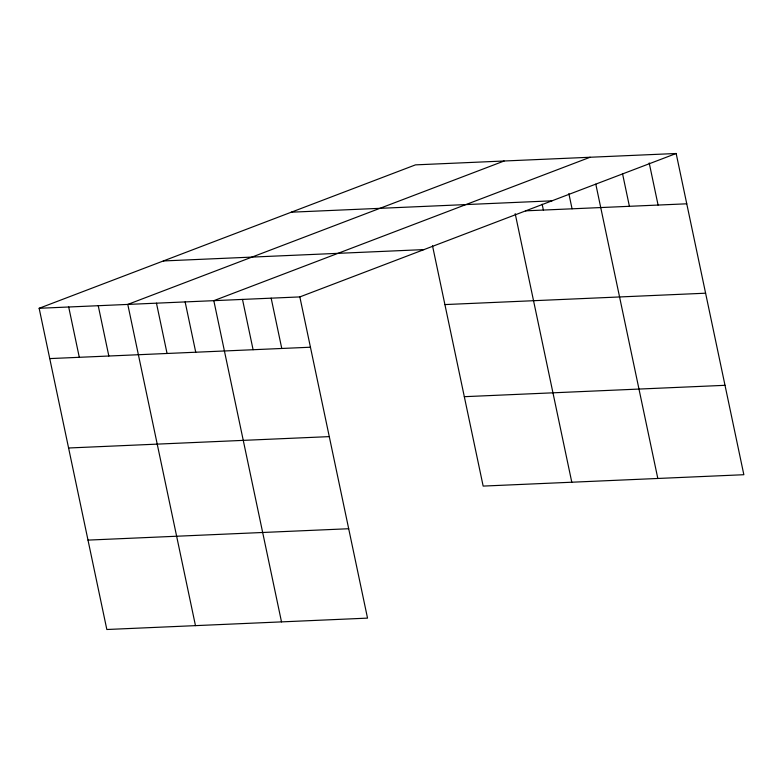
<?xml version="1.0" encoding="UTF-8"?>
<svg xmlns="http://www.w3.org/2000/svg" width="783" height="783" viewBox="0 0 783 783"><rect width="100%" height="100%" fill="white"/><g stroke="black" fill="none" stroke-linecap="round" stroke-linejoin="round"><path stroke-width="1.17" d="M39.15 308.287L299.84 296.914L367.53 618.13L106.84 629.503L39.15 308.287L415.47 164.87L676.16 153.497L743.85 474.713L483.16 486.086L432.51 245.764M504.105 161.004L127.786 304.421L195.476 625.637M590.128 157.246L213.818 300.662L281.508 621.888M299.84 296.914L676.16 153.497M291.286 212.193L551.976 200.83M525.452 210.842L686.76 203.805M163.334 260.954L424.024 249.591M444.91 304.577L705.6 293.204M49.75 358.594L310.44 347.221M464.319 396.687L725.009 385.314M68.591 447.993L329.281 436.62M87.999 540.104L348.699 528.731M649.205 162.942L658.082 205.058M622.505 173.552L629.405 206.311M595.804 184.162L657.818 478.472M568.85 193.597L572.06 208.807M542.149 204.206L543.382 210.059M515.194 213.661L571.796 482.22M271.163 298.166L281.772 348.474M242.495 299.419L253.095 349.717M185.14 301.915L195.74 352.223M156.463 303.168L167.063 353.476M98.237 305.703L108.837 356.011M68.698 306.995L79.298 357.302"/></g></svg>
